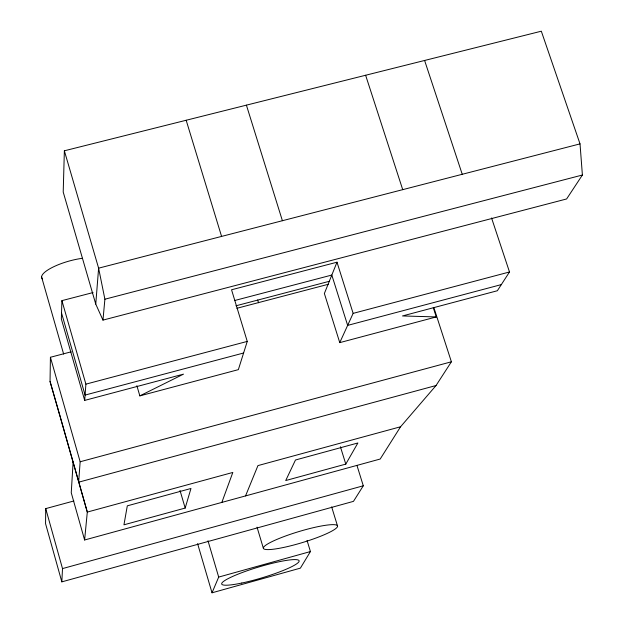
<?xml version="1.0" encoding="UTF-8"?>
<svg xmlns="http://www.w3.org/2000/svg" width="624" height="624" viewBox="0 0 624 624"><rect width="100%" height="100%" fill="white"/><g stroke="black" fill="none" stroke-linecap="round" stroke-linejoin="round"><path stroke-width="0.94" d="M73.866 500.971L45.724 508.615L45.56 523.661L61.831 581.857L353.465 501.361L363.293 485.792L356.944 465.379M433.82 307.492L451.394 361.795L436.043 385.523L400.569 426.761L380.195 459.03L84.614 539.994L87.305 512.07L50.045 381.443L50.419 357.271L71.136 351.827M64.366 150.797L63.211 192.044L95.753 304.091L102.968 320.112L566.615 198.962L582.395 175.024L580.024 143.879L541.32 31.2L64.366 150.797L98.615 268.164L104.894 299.216L102.968 320.112M93.046 292.562L61.909 300.643L61.347 318.973L84.692 400.397L183.503 374.143L139.846 395.873L136.867 385.694M61.831 581.857L62.509 568.589L45.724 508.615M73.117 462.08L71.253 492.749L84.614 539.994M50.419 357.271L80.153 461.76L78.64 482.18L436.043 385.523M84.692 400.397L85.894 384.142L61.909 300.643M95.753 304.091L98.615 268.164L580.024 143.879M185.18 508.061L190.967 488.483L127.304 505.838L123.95 524.815L185.18 508.061L180.016 490.472M433.306 307.733L436.277 316.93L339.76 342.631L353.137 313.373L336.999 262.205L231.543 289.778L247.252 341.414L238.352 369.642L139.846 395.873M221.84 502.406L232.822 472.446L87.305 512.07L60.466 417.503M336.999 262.205L324.371 293.498L339.76 342.631M245.544 495.908L257.946 465.598L400.569 426.761M307.063 540.462L310.432 551.554L300.386 568.136L212.02 592.8L218.689 577.083L207.987 540.766M345.79 464.108L357.887 442.978L295.48 459.997L285.722 480.542L345.79 464.108L340.408 446.753M491.556 217.971L509.496 271.978L497.351 290.745L402.503 315.947L436.277 316.93M218.689 577.083L310.432 551.554M62.509 568.589L363.293 485.792M80.153 461.76L451.394 361.795M243.602 353.005L85.082 395.078L61.526 312.967M501.329 284.599L347.646 325.385L331.812 275.051L234.78 300.487M85.894 384.142L247.252 341.414M353.137 313.373L509.496 271.978M235.973 305.799L329.285 281.307M236.878 308.295L328.224 284.302M104.894 299.216L582.395 175.024M424.601 60.466L462.244 174.291M365.625 75.254L402.722 189.657M246.41 105.152L282.399 220.717M331.648 506.883L337.568 526.126A38.735 5.772 -16.8 0 1 282.071 547.771A38.735 5.772 -16.8 0 1 281.728 537.443A38.735 5.772 -16.8 0 1 337.568 526.126M257.673 299.972L258.523 302.749M186.163 120.253L221.582 236.418M257.033 527.155L263.367 548.278M197.59 543.652L212.02 592.8M50.045 381.443L60.2 416.575M41.605 277.017L63.64 354.073M42.596 279.029A30.233 8.463 -15.9 0 1 51.753 267.719A30.233 8.463 -15.9 0 1 82.438 258.297M241.753 583.05A40.412 5.655 -16.7 0 0 299.138 560.953A40.412 5.655 -16.7 0 0 240.287 573.269A40.412 5.655 -16.7 0 0 241.753 583.05"/></g></svg>
